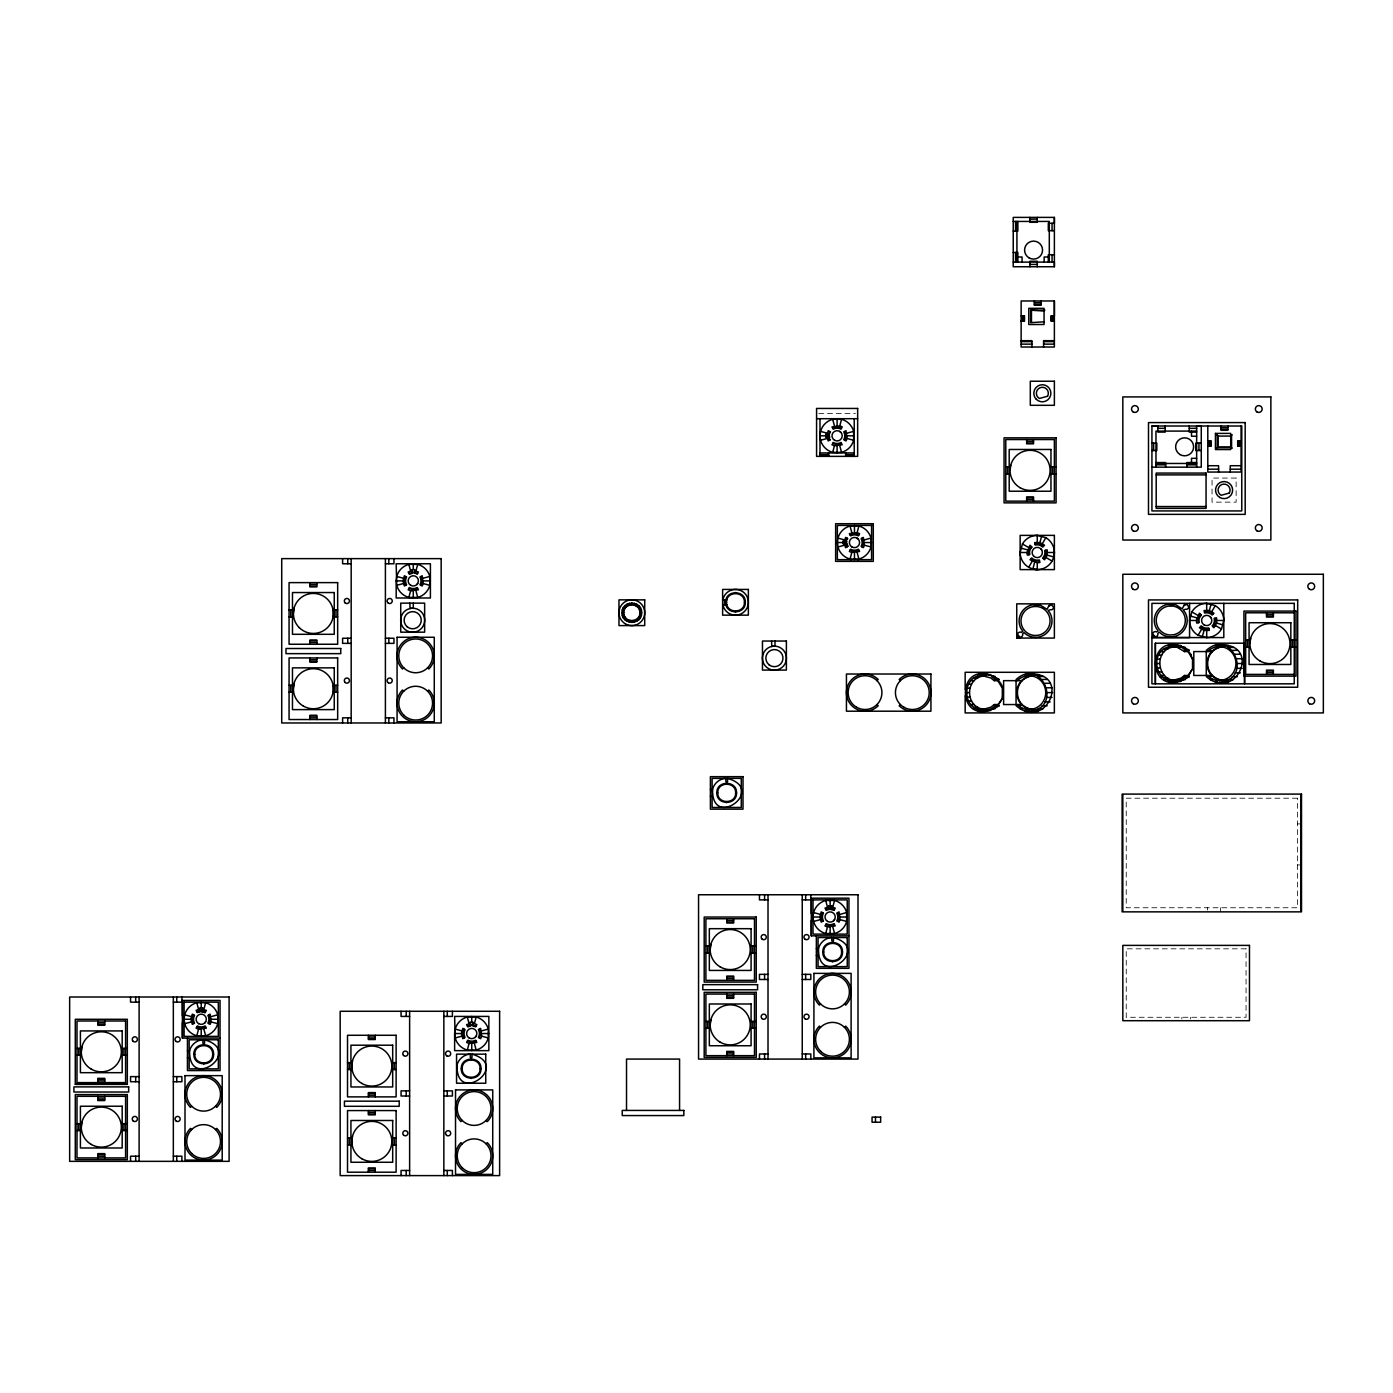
<?xml version="1.0" encoding="UTF-8"?>
<svg xmlns="http://www.w3.org/2000/svg" width="1393" height="1393" viewBox="0 0 1393 1393"><rect width="100%" height="100%" fill="white"/><g stroke="black" fill="none" stroke-linecap="round" stroke-linejoin="round"><path stroke-width="0.75" stroke-dasharray="5 3.75" d="M818.736 413.582L855.476 413.582M1297.388 823.89L1300.818 823.89M1297.388 864.949L1300.818 864.949M1220.372 907.748L1220.372 911.858M1207.539 907.748L1207.539 910.134M1190.423 1017.273L1190.423 1018.98M1181.873 1017.273L1181.873 1018.98M1236.131 478.06L1212.049 478.06L1212.049 502.142L1236.131 502.142L1236.131 478.06M1297.388 798.206L1126.24 798.206L1126.24 907.748L1297.388 907.748L1297.388 798.206M1246.056 948.825L1126.24 948.825L1126.24 1017.273L1246.056 1017.273L1246.056 948.825"/><path stroke-width="1.5" d="M220.042 1038.081L182.396 1038.081L182.396 1022.688L184.102 1022.688L184.102 1015.828L182.396 1015.828L182.396 1000.435L220.042 1000.435L220.042 1070.573L187.446 1070.573L187.446 1038.081M396.169 580.881L396.169 597.997L430.402 597.997L430.402 563.765L396.169 563.765L396.744 585.321A17.116 17.116 0 0 0 408.846 597.423L417.708 597.423A17.116 17.116 0 0 0 429.81 585.321L429.81 576.458A17.116 17.116 0 0 0 417.708 564.357L408.846 564.357A17.116 17.116 0 0 0 396.744 576.458L396.169 580.881L402.995 580.881L404.37 575.744L406.617 577.033A7.696 7.696 0 0 0 406.617 584.729L404.37 586.018L402.995 580.881M454.623 1033.536L454.623 1050.635L488.856 1050.635L488.856 1016.42L454.623 1016.42L455.198 1037.959A17.116 17.116 0 0 0 467.299 1050.061L476.162 1050.061A17.116 17.116 0 0 0 488.264 1037.959L488.264 1029.096A17.116 17.116 0 0 0 476.162 1016.994L467.299 1016.994A17.116 17.116 0 0 0 455.198 1029.096L454.623 1033.536L461.449 1033.536L462.824 1028.382L465.07 1029.688A7.696 7.696 0 0 0 465.07 1037.367L462.824 1038.673L461.449 1033.536M848.946 935.835L811.301 935.835L811.301 920.425L813.007 920.425L813.007 913.582L811.301 913.582L811.301 898.189L848.946 898.189L848.946 968.327L816.35 968.327L816.35 935.835M965.157 695.821L965.157 712.92L1054.362 712.92L1054.379 672.297L965.157 672.297L965.157 689.396M1044.053 321.818L1044.053 324.517L1028.765 324.517L1028.765 308.341L1044.053 308.341L1044.053 321.818L1030.611 322.671L1030.611 310.186L1044.907 310.186M1054.379 217.395L1054.379 266.742L1013.233 266.742L1013.233 217.395L1054.379 217.395L1054.379 223.28L1048.302 223.28L1048.302 230.681L1054.379 230.681M1054.379 300.975L1054.379 347.014L1021.139 347.014L1021.139 300.975L1054.379 300.975L1054.379 315.932L1051.019 315.932L1051.019 321.069L1054.379 321.069M1155.372 643.2L1155.372 683.824L1155.372 643.2L1244.593 643.2L1244.576 683.824L1244.576 643.2M1241.059 426.014L1241.059 472.053L1207.801 472.053L1207.801 426.014M199.895 1009.159L199.739 1008.027L202.699 1008.027L201.881 1009.159L206.356 1010.36L205.067 1012.607L201.724 1011.649L201.95 1007.94M828.8 906.895L828.643 905.781L831.604 905.781L830.785 906.895L835.26 908.097L833.972 910.36L830.628 909.385L830.872 905.676M201.724 1011.631L201.776 1010.796M414.609 570.782L418.422 571.983L417.134 574.247L414.383 572.488M473.724 1026.119L472.836 1025.126M830.628 909.385L830.681 908.549M828.643 435.26L830.472 431.969L828.208 430.681L827.007 435.156L825.875 434.337L825.875 437.298L827.007 437.158M825.788 435.086L829.497 435.312L825.875 434.337M846.004 541.981L847.083 538.255A8.55 8.55 0 0 0 846.195 540.327L846.23 544.75A8.55 8.55 0 0 0 847.066 546.822L846.23 544.75M843.148 541.807L846.909 541.546L843.235 541.059L843.235 544.019L844.367 543.862M978.199 708.933L986.348 709.507C960.282 714.435 960.282 670.782 986.348 675.709L978.199 676.284M1029.096 711.196C1063.434 709.107 1042.086 656.312 1016.141 679.453L1017.325 680.655A16.89 16.629 -90 0 1 1040.85 680.655A16.89 16.629 -90 0 1 1040.85 704.545A16.89 16.629 -90 0 1 1017.325 704.545L1016.141 705.763C1046.718 731.795 1072.122 671.792 1029.096 674.02M1179.523 680.028C1151.819 687.811 1147.675 642.939 1176.563 646.613L1168.414 647.205M1219.31 682.117C1253.648 680.01 1232.3 627.233 1206.355 650.357L1207.539 651.576A16.89 16.629 -90 0 1 1231.064 651.576A16.89 16.629 -90 0 1 1231.064 675.466A16.89 16.629 -90 0 1 1207.539 675.466L1206.355 676.667C1236.932 702.699 1262.337 642.695 1219.31 644.924M81.282 1051.802L81.961 1046.631M81.282 1127.111L81.961 1121.922M184.102 1019.258L184.694 1014.835A17.116 17.116 0 0 1 196.796 1002.734L205.642 1002.734A17.116 17.116 0 0 1 217.743 1014.835L217.743 1023.681A17.116 17.116 0 0 1 205.642 1035.783L196.796 1035.783A17.116 17.116 0 0 1 184.694 1023.681L184.102 1019.258L190.928 1019.258L192.321 1014.121L194.55 1015.41A7.696 7.696 0 0 0 194.55 1023.106L192.321 1024.395L190.928 1019.258M193.888 1054.275C193.418 1041.633 214.069 1041.633 213.582 1054.275C214.069 1066.916 193.418 1066.916 193.888 1054.275L194.794 1054.275C194.358 1042.782 213.129 1042.782 212.694 1054.275C213.129 1065.767 194.358 1065.767 194.794 1054.275M202.211 1011.701L202.699 1008.027M211.144 1021.922L210.117 1014.121L207.888 1015.41A7.696 7.696 0 0 1 207.888 1023.106L210.117 1024.395L211.144 1021.922L217.743 1023.681M293.331 613.425L294.027 608.253M293.331 688.734L294.027 683.545M414.278 573.324L414.766 569.65L411.806 569.65L412.293 573.324L409.438 574.247L408.149 571.983L411.945 570.782M351.785 1066.08L352.481 1060.891M423.211 583.545L422.183 575.744L419.955 577.033A7.696 7.696 0 0 1 419.955 584.729L422.183 586.018L423.211 583.545L429.81 585.321M351.785 1141.372L352.481 1136.2M461.292 1068.64C460.822 1055.998 481.473 1055.998 480.985 1068.64C481.473 1081.281 460.822 1081.281 461.292 1068.64L462.197 1068.64C461.762 1080.132 480.515 1080.132 480.08 1068.64C480.515 1057.148 461.762 1057.148 462.197 1068.64M472.732 1025.962L473.22 1022.305L470.259 1022.305L470.399 1023.42L466.603 1024.621L467.891 1026.885L470.747 1025.979L470.259 1022.305M481.665 1036.183L480.637 1028.382L478.391 1029.688A7.696 7.696 0 0 1 478.391 1037.367L480.637 1038.673L481.665 1036.183L488.264 1037.959M621.992 612.728C621.522 600.087 642.173 600.087 641.685 612.728C642.173 625.37 621.522 625.37 621.992 612.728L623.803 612.728C623.402 602.385 640.275 602.385 639.892 612.728C640.275 623.071 623.402 623.071 623.803 612.728M722.95 599.739L723.054 598.955A12.868 12.868 0 0 1 742.869 591.746A12.868 12.868 0 0 1 742.869 612.833A12.868 12.868 0 0 1 723.054 605.624L722.95 604.841M725.649 602.298C725.161 589.639 745.812 589.639 745.325 602.298C745.812 614.94 725.161 614.94 725.649 602.298L726.537 602.298C726.101 613.791 744.872 613.791 744.437 602.298C744.872 590.806 726.101 590.806 726.537 602.298M716.855 792.861C716.385 780.202 737.019 780.202 736.549 792.861C737.019 805.502 716.385 805.502 716.855 792.861L717.761 792.861C717.325 804.353 736.079 804.353 735.643 792.861C736.079 781.369 717.325 781.369 717.761 792.861M710.186 949.556L710.865 944.367M710.186 1024.865L710.865 1019.676M819.989 435.817L820.581 431.395A17.116 17.116 0 0 1 832.683 419.293L841.546 419.293A17.116 17.116 0 0 1 853.648 431.395L853.648 440.258A17.116 17.116 0 0 1 841.546 452.359L832.683 452.359A17.116 17.116 0 0 1 820.581 440.258L819.989 435.817L825.683 435.817M828.643 436.375L829.723 440.101L828.574 435.817L829.723 431.534M847.048 438.482L846.021 430.681L843.775 431.969A7.696 7.696 0 0 1 843.775 439.666L846.021 440.972L847.048 438.482L853.648 440.258M837.35 542.539L837.942 538.116A17.116 17.116 0 0 1 850.043 526.014L858.906 526.014A17.116 17.116 0 0 1 871.008 538.116L871.008 546.961A17.116 17.116 0 0 1 858.906 559.063L850.043 559.063A17.116 17.116 0 0 1 837.942 546.961L837.35 542.539L843.044 542.539M847.797 538.691L845.568 537.402L844.367 541.877L843.235 541.059M813.007 917.012L813.599 912.572A17.116 17.116 0 0 1 825.701 900.47L834.564 900.47A17.116 17.116 0 0 1 846.665 912.572L846.665 921.435A17.116 17.116 0 0 1 834.564 933.536L825.701 933.536A17.116 17.116 0 0 1 813.599 921.435L813.007 917.012L819.85 917.012L821.226 911.875L823.455 913.164A7.696 7.696 0 0 0 823.455 920.86L821.226 922.149L819.85 917.012M864.409 545.203L863.381 537.402L861.135 538.691A7.696 7.696 0 0 1 861.135 546.387L863.381 547.675L864.409 545.203L871.008 546.961M822.81 952.028C822.323 939.387 842.974 939.387 842.486 952.028C842.974 964.67 822.323 964.67 822.81 952.028L823.698 952.028C823.263 940.536 842.034 940.536 841.598 952.028C842.034 963.521 823.263 963.521 823.698 952.028M831.116 909.437L831.604 905.781M840.066 919.676L839.039 911.875L836.793 913.164A7.696 7.696 0 0 1 836.793 920.86L839.039 922.149L840.066 919.676L846.665 921.435M1010.047 470.346L1010.743 465.175M1020.146 552.499L1022.445 543.949A17.116 17.116 0 0 1 1037.263 535.382L1045.83 537.681A17.116 17.116 0 0 1 1053.804 556.921L1052.081 561.066A17.116 17.116 0 0 1 1032.84 569.023L1028.713 567.317A17.116 17.116 0 0 1 1020.146 552.499L1026.989 552.499L1030.002 545.22L1031.83 547.066A7.696 7.696 0 0 0 1029.827 554.484L1027.338 555.163L1026.989 552.499M1047.205 555.163L1047.205 549.835L1044.698 550.514A7.696 7.696 0 0 1 1042.713 557.949L1044.541 559.777L1047.205 555.163L1053.804 556.921L1054.379 552.499L1047.553 552.499M1189.57 620.46L1191.868 611.91A17.116 17.116 0 0 1 1206.686 603.361L1215.236 605.642A17.116 17.116 0 0 1 1223.803 620.46L1221.504 629.027A17.116 17.116 0 0 1 1206.686 637.576L1198.119 635.295A17.116 17.116 0 0 1 1189.57 620.46L1196.395 620.46L1199.408 613.199L1201.236 615.027A7.696 7.696 0 0 0 1199.251 622.462L1196.744 623.124L1196.395 620.46M1216.611 623.124L1216.611 617.813L1214.121 618.475A7.696 7.696 0 0 1 1212.119 625.91L1213.965 627.738L1216.611 623.124L1223.211 624.9M1249.921 643.601L1250.618 638.412M981.908 708.933C965.471 705.467 965.471 679.749 981.908 676.284M1002.316 696.988L1002.316 688.229L997.876 680.655L999.112 679.453C954.101 651.576 954.101 733.641 999.112 705.763L997.876 704.545C1004.545 698.189 1005.45 687.515 998.485 680.655L994.271 680.655L990.823 677.973L982.518 675.709M1033.78 709.507A17.378 17.378 0 0 1 1025.196 707.244C1014.052 701.393 1014.052 683.824 1025.196 677.973A17.378 17.378 0 0 1 1033.78 675.709M1034.39 709.507A17.378 17.378 0 0 1 1025.805 707.244C1014.644 701.393 1014.644 683.824 1025.805 677.973A17.378 17.378 0 0 1 1034.39 675.709M1176.563 680.411C1157.357 681.403 1153.23 651.21 1172.122 647.205M1192.53 667.891L1192.53 659.133L1188.09 651.576L1189.309 650.357C1144.315 622.479 1144.315 704.545 1189.309 676.667L1188.09 675.466L1193.139 667.891L1188.699 675.466L1184.485 675.466L1181.038 678.147L1172.732 680.411M1226.972 680.15A17.378 17.378 0 0 1 1215.41 678.147C1204.266 672.297 1204.266 654.727 1215.41 648.877A17.378 17.378 0 0 1 1223.994 646.613M1224.586 680.411A17.378 17.378 0 0 1 1216.019 678.147C1204.858 672.297 1204.858 654.727 1216.019 648.877A17.378 17.378 0 0 1 1223.106 646.683M196.796 1035.783L198.555 1029.183L196.082 1028.156L197.371 1025.927A7.696 7.696 0 0 0 205.067 1025.927L206.356 1028.156L198.555 1029.183M203.883 1009.333L205.642 1002.734M408.846 597.423L410.622 590.824L408.149 589.796L409.438 587.55A7.696 7.696 0 0 0 417.134 587.55L418.422 589.796L410.622 590.824M415.95 570.956L417.708 564.357M467.299 1050.061L469.075 1043.461L466.603 1042.434L467.891 1040.188A7.696 7.696 0 0 0 475.588 1040.188L476.876 1042.434L469.075 1043.461M473.724 1026.101L475.588 1026.885L476.876 1024.621L474.404 1023.594L476.162 1016.994M629.288 622.236L629.758 620.494M633.919 604.945L634.39 603.221M832.683 452.359L834.442 445.76L842.243 444.733L840.954 442.486A7.696 7.696 0 0 1 833.258 442.486L831.969 444.733L834.442 445.76M839.77 425.892L842.243 426.92L840.954 429.166A7.696 7.696 0 0 0 833.258 429.166L831.969 426.92L839.77 425.892L841.546 419.293M850.043 559.063L851.802 552.481L859.603 551.454L858.314 549.208A7.696 7.696 0 0 1 850.618 549.208L849.33 551.454L851.802 552.481M857.13 532.614L859.603 533.641L858.314 535.87A7.696 7.696 0 0 0 850.618 535.87L849.33 533.641L857.13 532.614L858.906 526.014M825.701 933.536L827.459 926.937L824.987 925.91L826.275 923.663A7.696 7.696 0 0 0 833.972 923.663L835.26 925.91L827.459 926.937M832.788 907.069L834.564 900.47M1034.599 562.441L1032.84 569.023L1037.263 569.615L1037.263 562.789L1030.002 559.777L1031.83 557.949A7.696 7.696 0 0 0 1039.265 559.934L1039.927 562.441L1037.263 562.789M1039.927 542.574L1044.541 545.22L1042.713 547.066A7.696 7.696 0 0 0 1035.278 545.063L1034.599 542.574L1039.927 542.574L1041.703 535.974M1202.263 637.001L1204.022 630.402L1209.35 630.402L1208.671 627.895A7.696 7.696 0 0 1 1201.236 625.91L1199.408 627.738L1204.022 630.402M1209.35 610.534L1204.022 610.534L1204.701 613.042A7.696 7.696 0 0 1 1212.119 615.027L1213.965 613.199L1209.35 610.534L1211.109 603.935M846.23 540.327L847.083 538.255M1048.737 605.99L1047.066 609.333L1040.536 605.276L1032.021 604.893A16.455 16.455 0 0 0 1020.947 628.522L1022.88 631.308L1021.469 632.457A2.56 2.56 0 0 0 1019.484 632.178L1018.875 632.422A2.56 2.56 0 0 0 1017.586 634.651L1020.146 637.21A2.56 2.56 0 0 0 1022.636 633.989L1024.029 632.579C1028.887 637.576 1036.949 638.725 1043.131 635.574A16.455 16.455 0 0 0 1050.165 613.39L1048.145 610.5L1050.287 609.751A2.56 2.56 0 0 0 1053.526 607.261L1051.628 604.788L1048.737 605.99A2.56 2.56 0 0 1 1050.287 604.788M1183.928 605.485L1182.257 608.828L1175.727 604.788L1167.212 604.405A16.455 16.455 0 0 0 1156.138 628.034L1158.071 630.803L1156.625 631.934A2.56 2.56 0 0 0 1154.675 631.673L1154.066 631.934A2.56 2.56 0 0 0 1152.777 634.163L1155.337 636.723A2.56 2.56 0 0 0 1157.827 633.502L1159.22 632.091C1164.078 637.089 1172.14 638.238 1178.321 635.069A16.455 16.455 0 0 0 1185.356 612.903L1183.336 610.012L1185.478 609.263A2.56 2.56 0 0 0 1188.717 606.773L1186.819 604.301L1183.928 605.485A2.56 2.56 0 0 1 1185.478 604.301M982.518 709.507L990.823 707.244L994.271 704.545L998.485 704.545L1002.351 698.346M626.92 621.243L627.825 619.693M635.87 605.763L636.758 604.196M1028.713 567.317L1032.126 561.414M1042.399 543.601L1045.83 537.681M1198.119 635.295L1201.55 629.375M1211.823 611.562L1215.236 605.642M416.907 584.52L417.726 583.458M204.841 1022.897L205.659 1021.818M475.361 1037.158L476.18 1036.096M1030.611 548.65L1031.83 547.066M833.763 920.634L834.564 919.572M1200.017 616.629L1201.236 615.027M994.271 680.655L995.455 679.453L999.112 679.453M1172.732 646.613L1177.033 647.205L1184.485 651.576L1185.669 650.357L1189.309 650.357M403.726 667.804A16.89 16.89 0 0 0 431.987 660.23A16.89 16.89 0 0 0 411.301 639.544A16.89 16.89 0 0 0 403.726 667.804L402.507 669.006A18.597 18.597 0 0 1 402.507 642.695A18.597 18.597 0 0 1 428.818 642.695A18.597 18.597 0 0 1 428.818 669.006L427.616 667.804M427.616 691.207L428.818 690.005A18.597 18.597 0 0 1 428.818 716.298A18.597 18.597 0 0 1 402.507 716.298A18.597 18.597 0 0 1 402.507 690.005L403.726 691.207M624.882 619.693L626.154 618.422M637.541 607.035L638.812 605.763M191.659 1106.164A16.89 16.89 0 0 0 219.92 1098.607A16.89 16.89 0 0 0 199.234 1077.903A16.89 16.89 0 0 0 191.659 1106.164L190.458 1107.383A18.597 18.597 0 0 1 190.458 1081.072A18.597 18.597 0 0 1 216.751 1081.072A18.597 18.597 0 0 1 216.751 1107.383L215.549 1106.164M215.549 1129.584L216.751 1128.382A18.597 18.597 0 0 1 216.751 1154.675A18.597 18.597 0 0 1 190.458 1154.675A18.597 18.597 0 0 1 190.458 1128.382L191.659 1129.584M876.981 680.655L878.182 679.453A18.597 18.597 0 0 0 851.889 679.453A18.597 18.597 0 0 0 851.889 705.763A18.597 18.597 0 0 0 878.182 705.763L876.981 704.545M462.18 1120.442A16.89 16.89 0 0 1 469.737 1092.182A16.89 16.89 0 0 1 490.44 1112.868A16.89 16.89 0 0 1 462.18 1120.442L460.961 1121.644A18.597 18.597 0 0 1 460.961 1095.351A18.597 18.597 0 0 1 487.271 1095.351A18.597 18.597 0 0 1 487.271 1121.644L486.07 1120.442M900.383 704.545L899.181 705.763A18.597 18.597 0 0 0 925.474 705.763A18.597 18.597 0 0 0 925.474 679.453A18.597 18.597 0 0 0 899.181 679.453L900.383 680.655M486.07 1143.845L487.271 1142.643A18.597 18.597 0 0 1 487.271 1168.936A18.597 18.597 0 0 1 460.961 1168.936A18.597 18.597 0 0 1 460.961 1142.643L462.18 1143.845M1216.716 448.285L1218.144 446.874L1218.144 436.079L1216.716 434.668M1232.143 434.668L1230.715 436.079L1218.144 436.079M820.564 1003.918A16.89 16.89 0 0 1 828.139 975.657A16.89 16.89 0 0 1 848.825 996.343A16.89 16.89 0 0 1 820.564 1003.918L819.363 1005.119A18.597 18.597 0 0 1 819.363 978.826A18.597 18.597 0 0 1 845.655 978.826A18.597 18.597 0 0 1 845.655 1005.119L844.454 1003.918M844.454 1027.338L845.655 1026.119A18.597 18.597 0 0 1 845.655 1052.429A18.597 18.597 0 0 1 819.363 1052.429A18.597 18.597 0 0 1 819.363 1026.119L820.564 1027.338M1020.425 705.763L1021.644 704.545M1210.639 676.667L1211.858 675.466M982.518 711.196L991.677 708.706L995.455 705.763L999.112 705.763M1172.732 682.117L1177.468 681.473L1185.669 676.667L1189.309 676.667M830.437 439.666L828.208 440.972L826.92 436.479L825.788 436.566L829.479 436.322L829.688 437.802M623.315 617.656L624.882 616.751M638.812 608.706L640.362 607.801M847.832 546.387L845.568 547.675L844.28 543.2L843.148 543.287L846.84 543.044L847.797 546.387L846.004 543.096M409.002 573.498L413.286 572.349L417.569 573.498M199.234 1011.84L200.731 1011.631L200.488 1007.94L200.557 1009.054L196.082 1010.36L197.371 1012.607L201.219 1010.726L205.502 1011.875A8.55 8.55 0 0 0 199.007 1010.987L196.935 1011.875M467.456 1026.136L471.739 1024.987L476.023 1026.136M828.139 909.594L829.636 909.385L829.392 905.676L829.462 906.808L824.987 908.097L826.275 910.36L829.584 908.549M827.912 908.758L825.857 909.612A8.55 8.55 0 0 1 827.912 908.741L829.027 908.619M820.581 440.258L827.181 438.482M847.048 433.153L853.648 431.395M396.744 585.321L403.343 583.545M423.211 578.217L429.81 576.458M837.942 546.961L844.541 545.203M864.409 539.875L871.008 538.116M622.34 615.271L624.064 614.801M639.613 610.639L641.355 610.186M726.85 604.614L722.619 604.841M184.694 1023.681L191.294 1021.922M211.144 1016.594L217.743 1014.835M813.599 921.435L820.198 919.676M840.066 914.348L846.665 912.572M455.198 1037.959L461.797 1036.183M481.665 1030.872L488.264 1029.096M411.283 573.446L412.171 572.488M199.007 1011.005L200.662 1010.796M1175.971 644.924L1167.978 645.551M985.756 674.02L977.782 674.647M1223.994 644.924L1214.557 645.551M1033.78 674.02L1024.36 674.647M1029.88 219.119L1037.28 219.119M1013.233 221.435L1049.295 221.435L1049.295 262.11M1013.233 231.099L1017.865 231.099L1017.865 221.435M1013.233 252.464L1017.865 252.464L1017.865 262.11M1054.379 254.727L1048.302 254.727L1048.302 262.11M1016.925 256.991L1022.062 256.991L1022.062 262.11M1049.295 256.991L1044.158 256.991L1044.158 262.11M1013.233 262.11L1054.379 262.11L1054.379 266.742M1029.88 264.426L1037.28 264.426M1034.337 302.681L1041.18 302.681M1034.337 304.388L1041.18 304.388M1030.611 310.186L1044.053 311.039M1021.139 315.932L1024.499 315.932L1024.499 321.069L1021.139 321.069L1022.601 321.069L1022.601 315.932M1021.139 340.676L1031.917 340.676L1031.917 347.014M1054.379 340.676L1043.601 340.676L1043.601 347.014M1021.139 341.616L1031.917 341.616M1043.601 341.616L1054.379 341.616M1021.139 344.141L1031.917 344.141M1043.601 344.141L1054.379 344.141M816.577 418.701L857.653 418.701M1151.924 426.014L1241.772 426.014L1241.772 510.935L1151.924 510.935L1151.924 426.014L1157.809 426.014L1157.809 432.091L1165.21 432.091L1165.21 426.014M1220.999 427.721L1227.86 427.721M1157.809 428.33L1165.21 428.33M1189.256 428.33L1196.639 428.33M1220.999 429.444L1227.86 429.444M1196.639 431.099L1155.964 431.099L1155.964 467.16M1196.639 432.091L1189.256 432.091L1189.256 426.014M847.397 435.817L854.222 435.817M1196.639 436.235L1191.503 436.235L1191.503 431.099M1207.801 440.989L1211.161 440.989L1211.161 446.108L1207.801 446.108L1209.281 446.108L1209.281 440.989M1026.658 441.285L1033.502 441.285M1026.658 442.974L1033.502 442.974M1151.924 443.131L1156.817 443.131L1156.817 450.514L1151.924 450.514M1201.271 443.131L1195.786 443.131L1195.786 450.514L1201.271 450.514M1241.059 446.108L1237.68 446.108L1237.68 440.989L1241.059 440.989L1239.578 440.989L1239.578 446.108M1218.144 446.874L1230.715 446.874L1232.143 448.285M819.989 452.934L854.222 452.934M819.989 454.64L828.556 454.64M845.673 454.64L854.222 454.64M819.989 455.093L828.556 455.093M845.673 455.093L854.222 455.093M819.989 455.511L828.556 455.511M845.673 455.511L854.222 455.511M819.989 455.859L828.556 455.859M845.673 455.859L854.222 455.859M819.989 456.242L828.556 456.138M845.673 456.242L854.222 456.295M1196.639 458.332L1191.503 458.332L1191.503 463.469M1155.964 462.546L1165.628 462.546L1165.628 467.16M1196.639 462.546L1186.993 462.546L1186.993 467.16M1155.964 463.469L1196.639 463.469M1155.964 464.844L1165.628 464.844M1186.993 464.844L1196.639 464.844M1207.801 465.715L1218.596 465.715L1218.596 472.053M1241.059 465.715L1230.263 465.715L1230.263 472.053M1005.781 466.934L1009.194 466.934M1050.966 466.934L1056.086 466.934M1151.924 467.16L1201.271 467.16L1201.271 426.014L1196.639 426.014L1196.639 467.16M1207.801 469.18L1218.596 469.18M1230.263 469.18L1241.059 469.18M1005.781 473.777L1009.194 473.777M1050.966 473.777L1056.086 473.777M1156.19 474.891L1206.059 474.891M1026.658 497.736L1033.502 497.736M1026.658 499.443L1033.502 499.443M1156.19 506.547L1206.059 506.547M864.757 542.539L871.583 542.539M351.175 563.765L342.608 563.765L342.608 558.628M385.408 563.765L393.958 563.765L393.958 558.628M423.559 580.881L430.402 580.881M309.942 584.364L316.786 584.364M309.942 586.053L316.786 586.053M722.619 599.739L726.85 599.983M744.437 602.298L745.325 602.298M409.855 603.134L400.731 603.134L400.731 632.178L424.639 632.178L424.639 603.134L409.855 603.134L410.047 608.602M289.065 610.012L293.331 610.012L293.331 616.855L289.065 616.855M337.663 610.012L333.38 610.012L333.38 616.855L337.663 616.855M639.892 612.728L641.685 612.728M1294.254 612.798L1245.655 612.798L1245.655 674.404L1294.254 674.404M1266.533 614.539L1273.376 614.539M1266.533 616.211L1273.376 616.211M1216.977 620.46L1223.803 620.46M351.175 638.238L342.608 638.238L342.608 643.374L351.175 643.374M385.408 638.238L393.958 638.238L393.958 643.374L385.408 643.374M1016.733 638.064L1054.379 638.064L1054.379 603.848L1016.733 603.848L1016.733 638.064L1020.094 638.081M1245.655 640.171L1249.068 640.171M1290.841 640.171L1295.96 640.188M309.942 640.815L316.786 640.815M309.942 642.521L316.786 642.521M1172.732 644.924L1180.846 645.551M1224.047 645.551L1228.87 645.551M1177.033 647.205L1181.003 647.205M1245.655 647.031L1249.068 647.031M1290.841 647.031L1295.96 647.031M1177.468 645.551L1185.408 647.414M1228.452 647.414L1233.432 647.414M1164.409 648.877L1167.996 648.877M1232.248 650.357L1237.35 650.357M1160.961 651.576L1164.444 651.576M1184.485 651.576L1188.699 651.576M1207.539 651.576L1212.467 651.576M1235.156 654.222L1240.345 654.222M1158.314 655.058L1161.71 655.058M1190.823 655.058L1192.53 659.133M1236.984 658.697L1242.225 658.697M1156.66 659.133L1160.003 659.133M309.942 659.673L316.786 659.673M309.942 661.344L316.786 661.344M1156.086 663.521L1159.411 663.521M1237.611 663.521L1242.869 663.521M1156.66 667.891L1160.003 667.891M1236.984 668.327L1242.225 668.327M1266.533 670.991L1273.376 670.991M1158.314 671.966L1161.71 671.966M1266.533 672.697L1273.376 672.697M1235.156 672.819L1240.345 672.819M982.518 674.02L990.632 674.647M1033.832 674.647L1038.673 674.647M1160.961 675.466L1164.444 675.466M1207.539 675.466L1212.467 675.466M987.254 674.647L995.194 676.51M1038.255 676.51L1043.218 676.51M1159.777 676.667L1162.615 676.667M1232.248 676.667L1237.35 676.667M974.195 677.973L977.782 677.973M1164.409 678.147L1167.996 678.147M1042.034 679.453L1047.136 679.453M1163.573 679.61L1166.516 679.61M1181.873 679.61L1185.408 679.61M1210.151 679.61L1213.077 679.61M1228.452 679.61L1233.432 679.61M1168.414 679.836L1172.122 679.836M970.747 680.655L974.229 680.655M1017.325 680.655L1022.253 680.655M1167.978 681.473L1175.971 682.117M1177.468 681.473L1180.846 681.473M1214.557 681.473L1217.586 681.473M1224.047 681.473L1228.87 681.473M1044.959 683.301L1050.13 683.301M968.1 684.155L971.496 684.155M289.065 685.304L293.331 685.304L293.331 692.164L289.065 692.164M337.663 685.304L333.38 685.304L333.38 692.164L337.663 692.164M1046.787 687.794L1052.011 687.794M966.446 688.229L969.789 688.229M965.871 692.6L969.197 692.6M1047.397 692.6L1052.655 692.6M966.446 696.988L969.789 696.988M1046.787 697.423L1052.011 697.423M968.1 701.062L971.496 701.062M1044.959 701.898L1050.13 701.898M970.747 704.545L974.229 704.545M1017.325 704.545L1022.253 704.545M1042.034 705.763L1047.136 705.763M974.195 707.244L977.782 707.244M973.359 708.706L976.319 708.706M991.677 708.706L995.194 708.706M1019.937 708.706L1022.862 708.706M1038.255 708.706L1043.218 708.706M977.782 710.569L985.756 711.196M987.254 710.569L990.632 710.569M1024.36 710.569L1028.887 710.569M1033.832 710.569L1038.673 710.569M309.942 716.124L316.786 716.124M309.942 717.83L316.786 717.83M351.175 717.83L342.608 717.83L342.608 722.967M385.408 717.83L393.958 717.83L393.958 722.967M710.395 789.431L712.102 789.431M735.643 792.861L736.549 792.861M710.395 796.308L712.102 796.308M768.013 899.895L759.464 899.895L759.464 894.759M802.246 899.895L810.796 899.895L810.796 894.759M840.414 917.012L847.24 917.012M726.78 920.494L733.623 920.494M726.78 922.166L733.623 922.166M705.903 946.126L709.333 946.126M751.088 946.126L756.225 946.126M816.35 948.598L818.057 948.598M841.598 952.028L842.486 952.028M705.903 952.986L709.333 952.986M751.088 952.986L756.225 952.986M816.35 955.476L818.057 955.476M768.013 974.351L759.464 974.351L759.464 979.488L768.013 979.488M802.246 974.351L810.796 974.351L810.796 979.488L802.246 979.488M726.78 976.946L733.623 976.946M726.78 978.652L733.623 978.652M726.78 995.786L733.623 995.786M726.78 997.475L733.623 997.475M139.108 1002.142L130.542 1002.142L130.542 997.005M173.341 1002.142L181.891 1002.142L181.891 997.005M409.629 1016.42L401.062 1016.42L401.062 1011.283M443.845 1016.42L452.412 1016.42L452.412 1011.283M211.51 1019.258L218.335 1019.258M705.903 1021.435L709.333 1021.435M751.088 1021.435L756.225 1021.435M97.876 1022.741L104.719 1022.741M97.876 1024.43L104.719 1024.43M705.903 1028.278L709.333 1028.278M751.088 1028.278L756.225 1028.278M482.013 1033.536L488.856 1033.536M368.396 1037.001L375.239 1037.001M368.396 1038.69L375.239 1038.69M76.998 1048.389L80.411 1048.389M122.184 1048.389L127.32 1048.389M187.446 1050.862L189.152 1050.862M726.78 1052.237L733.623 1052.237M726.78 1053.961L733.623 1053.961M768.013 1053.961L759.464 1053.961L759.464 1059.08M802.246 1053.961L810.796 1053.961L810.796 1059.08M212.694 1054.275L213.582 1054.275M76.998 1055.232L80.411 1055.232M122.184 1055.232L127.32 1055.232M187.446 1057.722L189.152 1057.722M347.519 1062.65L351.785 1062.65L351.785 1069.493L347.519 1069.493M396.117 1062.65L391.833 1062.65L391.833 1069.493L396.117 1069.493M480.08 1068.64L480.985 1068.64M139.108 1076.615L130.542 1076.615L130.542 1081.734L139.108 1081.734M173.341 1076.615L181.891 1076.615L181.891 1081.734L173.341 1081.734M97.876 1079.192L104.719 1079.192M97.876 1080.898L104.719 1080.898M75.292 1084.329L127.32 1084.329L127.32 1019.293L75.292 1019.293L75.292 1084.329L127.32 1084.329M409.629 1090.876L401.062 1090.876L401.062 1096.012L409.629 1096.012M443.845 1090.876L452.412 1090.876L452.412 1096.012L443.845 1096.012M368.396 1093.453L375.239 1093.453M368.396 1095.177L375.239 1095.177M97.876 1098.05L104.719 1098.05M97.876 1099.721L104.719 1099.721M368.396 1112.31L375.239 1112.31M368.396 1114L375.239 1114M76.998 1123.681L80.411 1123.681M122.184 1123.681L127.32 1123.681M76.998 1130.524L80.411 1130.524M122.184 1130.524L127.32 1130.541M347.519 1137.959L351.785 1137.959L351.785 1144.802L347.519 1144.802M396.117 1137.959L391.833 1137.959L391.833 1144.802L396.117 1144.802M97.876 1154.501L104.719 1154.501M97.876 1156.207L104.719 1156.207M139.108 1156.207L130.542 1156.207L130.542 1161.344M173.341 1156.207L181.891 1156.207L181.891 1161.344M368.396 1168.762L375.239 1168.762M368.396 1170.468L375.239 1170.468M409.629 1170.468L401.062 1170.468L401.062 1175.605M443.845 1170.468L452.412 1170.468L452.412 1175.605M830.124 908.462L832.352 908.758A8.55 8.55 0 0 1 834.407 909.594L832.352 908.758M473.063 1023.42L474.404 1023.594M820.581 431.395L827.181 433.153M1020.738 548.076L1027.338 549.835M1190.162 616.037L1196.744 617.813M837.942 538.116L844.541 539.875M622.34 610.186L624.064 610.639M639.613 614.801L641.355 615.271M396.744 576.458L403.343 578.217M813.599 912.572L820.198 914.348M455.198 1029.096L461.797 1030.872M184.694 1014.835L191.294 1016.594M1168.048 680.237L1171.078 681.473M203.221 1011.84L205.067 1012.607M1191.868 611.91L1197.771 615.323M1215.584 625.614L1221.504 629.027M1022.445 543.949L1028.365 547.362M1046.178 557.635L1052.081 561.066M623.315 607.801L624.882 608.706M638.812 616.751L640.362 617.656M839.683 431.377L840.745 432.196M857.043 538.098L858.105 538.917M1181.873 647.414L1185.669 650.357M991.677 676.51L995.455 679.453M1210.639 650.357L1211.858 651.576M624.882 605.763L626.154 607.035M637.541 618.422L638.812 619.693M1184.485 675.466L1185.669 676.667M994.271 704.545L995.455 705.763M1189.605 652.742L1191.415 655.058M1210.308 616.838L1211.126 617.9M1040.902 548.877L1041.72 549.939M626.92 604.196L627.825 605.763M635.87 619.693L636.758 621.243M832.683 419.293L834.442 425.892M839.77 445.76L841.546 452.359M850.043 526.014L851.802 532.614M857.13 552.481L858.906 559.063M825.701 900.47L827.459 907.069M832.788 926.937L834.564 933.536M629.288 603.221L629.758 604.945M633.919 620.494L634.39 622.236M408.846 564.357L410.622 570.956M415.95 590.824L417.708 597.423M467.299 1016.994L469.075 1023.594M474.404 1043.461L476.162 1050.061M196.796 1002.734L198.555 1009.333M203.883 1029.183L205.642 1035.783M771.583 641.041L771.774 646.526M1300.818 794.794L1300.818 911.161M1292.547 640.171L1292.547 647.031M1273.376 612.798L1273.376 617.082L1266.533 617.082L1266.533 612.798M1273.376 674.404L1273.376 670.137L1266.533 670.137L1266.533 674.404M1247.362 640.171L1247.362 647.031M1238.116 440.989L1238.116 446.108M1231.569 435.225L1231.569 447.728L1217.29 447.728L1217.29 435.225M1227.86 426.014L1227.86 430.298L1220.999 430.298L1220.999 426.014M1223.803 603.361L1223.803 637.576L1151.924 637.576L1189.57 637.576L1189.57 603.361M1210.743 440.989L1210.743 446.108M1206.686 603.361L1206.686 610.186M1206.686 630.75L1206.686 637.576M1198.955 443.131L1198.955 450.514M1153.648 443.131L1153.648 450.514M1122.828 794.794L1122.828 911.161M1052.899 315.932L1052.899 321.069M1052.673 466.934L1052.673 473.777M1052.063 223.28L1052.063 230.681M1052.063 254.727L1052.063 262.11M1051.454 315.932L1051.436 321.069M1041.18 300.975L1041.18 305.241L1034.337 305.241L1034.337 300.975M1037.28 217.395L1037.28 222.288L1029.88 222.288L1029.88 217.395M1037.28 266.742L1037.28 261.257L1029.88 261.257L1029.88 266.742M1037.263 535.382L1037.263 542.208M1033.502 439.544L1033.502 443.827L1026.658 443.827L1026.658 439.544M1033.502 501.149L1033.502 496.883L1026.658 496.883L1026.658 501.149M1031.464 311.039L1031.464 321.818M1024.064 315.932L1024.064 321.069M1016.925 221.435L1016.925 262.11M1015.549 221.435L1015.549 231.099M1015.549 252.464L1015.549 262.11M1007.487 466.934L1007.487 473.777M875.5 1117.099L875.5 1122.236M857.896 559.655L857.896 561.362M854.466 525.422L854.466 532.248M854.466 552.829L854.466 559.655M854.222 418.701L854.222 456.364M851.053 559.655L851.053 561.362M845.673 452.934L845.673 456.364M837.106 418.701L837.106 425.544M837.106 446.108L837.106 452.934M832.648 942.19L832.648 943.078M832.648 960.978L832.648 961.866M830.124 899.895L830.124 905.589M830.124 927.285L830.124 934.128M828.556 452.934L828.556 456.364M819.989 418.701L819.989 456.364M811.301 898.189L811.301 935.835M805.659 894.759L805.659 899.895M805.659 974.351L805.659 979.488M805.659 1053.961L805.659 1059.08M802.246 894.759L802.246 1059.08M775.013 641.041L775.013 646.248M768.013 894.759L768.013 1059.08M764.583 894.759L764.583 899.895M764.583 974.351L764.583 979.488M764.583 1053.961L764.583 1059.08M752.795 946.126L752.795 952.986M752.795 1021.435L752.795 1028.278M735.487 592.443L735.487 593.348M735.487 611.231L735.487 612.136M733.623 918.753L733.623 923.037L726.78 923.037L726.78 918.753M733.623 980.359L733.623 976.075L726.78 976.075L726.78 980.359M733.623 994.062L733.623 998.328L726.78 998.328L726.78 994.062M733.623 1055.668L733.623 1051.384L726.78 1051.384L726.78 1055.668M726.693 783.005L726.693 783.911M726.693 801.793L726.693 802.699M724.464 599.739L724.464 604.841M707.609 946.126L707.609 952.986M707.609 1021.435L707.609 1028.278M679.575 1110.43L679.575 1059.08L626.519 1059.08L626.519 1110.43M631.847 602.873L631.847 604.684M631.847 620.773L631.847 622.567M471.739 1016.42L471.739 1022.114M471.739 1043.81L471.739 1050.635M471.147 1058.802L471.147 1059.69M471.147 1077.59L471.147 1078.495M447.275 1011.283L447.275 1016.42M447.275 1090.876L447.275 1096.012M447.275 1170.468L447.275 1175.605M443.845 1011.283L443.845 1175.605M413.286 563.765L413.286 569.458M413.286 591.172L413.286 597.997M413.286 603.134L413.286 608.323M409.629 1011.283L409.629 1175.605M406.199 1011.283L406.199 1016.42M406.199 1090.876L406.199 1096.012M406.199 1170.468L406.199 1175.605M394.411 1062.65L394.411 1069.493M394.411 1137.959L394.411 1144.802M388.821 558.628L388.821 563.765M388.821 638.238L388.821 643.374M388.821 717.83L388.821 722.967M385.408 558.628L385.408 722.967M375.239 1035.278L375.239 1039.544L368.396 1039.544L368.396 1035.278M375.239 1096.883L375.239 1092.6L368.396 1092.6L368.396 1096.883M375.239 1110.569L375.239 1114.853L368.396 1114.853L368.396 1110.569M375.239 1172.192L375.239 1167.909L368.396 1167.909L368.396 1172.192M351.175 558.628L351.175 722.967M349.225 1062.65L349.225 1069.493M349.225 1137.959L349.225 1144.802M347.745 558.628L347.745 563.765M347.745 638.238L347.745 643.374M347.745 717.83L347.745 722.967M335.957 610.012L335.957 616.855M335.957 685.304L335.957 692.164M316.786 582.622L316.786 586.906L309.942 586.906L309.942 582.622M316.786 644.245L316.786 639.962L309.942 639.962L309.942 644.245M316.786 657.931L316.786 662.215L309.942 662.215L309.942 657.931M316.786 719.537L316.786 715.253L309.942 715.253L309.942 719.537M290.771 610.012L290.771 616.855M290.771 685.304L290.771 692.164M203.744 1044.437L203.744 1045.325M203.744 1063.225L203.744 1064.13M201.219 1002.142L201.219 1007.835M201.219 1029.549L201.219 1036.375M182.396 1000.435L182.396 1038.081M176.754 997.005L176.754 1002.142M176.754 1076.615L176.754 1081.734M176.754 1156.207L176.754 1161.344M173.341 997.005L173.341 1161.344M139.108 997.005L139.108 1161.344M135.678 997.005L135.678 1002.142M135.678 1076.615L135.678 1081.734M135.678 1156.207L135.678 1161.344M123.89 1048.389L123.89 1055.232M123.89 1123.681L123.89 1130.524M104.719 1020.999L104.719 1025.283L97.876 1025.283L97.876 1020.999M104.719 1082.605L104.719 1078.339L97.876 1078.339L97.876 1082.605M104.719 1096.308L104.719 1100.574L97.876 1100.574L97.876 1096.308M104.719 1157.914L104.719 1153.63L97.876 1153.63L97.876 1157.914M78.705 1048.389L78.705 1055.232M78.705 1123.681L78.705 1130.524M844.524 431.551A8.55 8.55 0 0 1 844.524 440.101M841.389 443.235A8.55 8.55 0 0 1 832.822 443.235M828.556 435.817A8.55 8.55 0 0 1 828.835 433.606M832.822 428.417A8.55 8.55 0 0 1 841.389 428.417M208.637 1014.975A8.55 8.55 0 0 1 208.637 1023.542M205.502 1026.676A8.55 8.55 0 0 1 196.935 1026.676M193.801 1023.542A8.55 8.55 0 0 1 193.801 1014.975M479.14 1029.253A8.55 8.55 0 0 1 479.14 1037.802M476.023 1040.937A8.55 8.55 0 0 1 467.456 1040.937M464.322 1037.802A8.55 8.55 0 0 1 464.322 1029.253M420.686 576.598A8.55 8.55 0 0 1 420.686 585.164M417.569 588.299A8.55 8.55 0 0 1 409.002 588.299M405.868 585.164A8.55 8.55 0 0 1 405.868 576.598M861.884 538.255A8.55 8.55 0 0 1 861.884 546.822M858.75 549.956A8.55 8.55 0 0 1 850.183 549.956M850.183 535.121A8.55 8.55 0 0 1 858.75 535.121M837.541 912.728A8.55 8.55 0 0 1 837.541 921.295M834.407 924.412A8.55 8.55 0 0 1 825.84 924.412M822.723 921.295A8.55 8.55 0 0 1 822.723 912.728M1045.534 550.287A8.55 8.55 0 0 1 1043.322 558.558M1039.474 560.77A8.55 8.55 0 0 1 1031.22 558.558M1029.009 554.71A8.55 8.55 0 0 1 1031.22 546.456M1035.051 544.228A8.55 8.55 0 0 1 1043.322 546.456M1018.875 636.88A2.56 2.56 0 0 1 1017.674 635.312M1214.957 618.248A8.55 8.55 0 0 1 1212.728 626.519M1208.898 628.731A8.55 8.55 0 0 1 1200.627 626.519M1198.415 622.688A8.55 8.55 0 0 1 1200.627 614.417M1204.475 612.206A8.55 8.55 0 0 1 1212.728 614.417M1154.066 636.375A2.56 2.56 0 0 1 1152.864 634.825M184.102 1002.142L184.102 1036.375L218.335 1036.375L218.335 1002.142L184.102 1002.142M185.008 1075.64L185.008 1160.125L222.201 1160.125L222.201 1075.64L185.008 1075.64M397.075 637.263L397.075 721.748L434.268 721.748L434.268 637.263L397.075 637.263M455.528 1089.901L455.528 1174.386L492.722 1174.386L492.722 1089.901L455.528 1089.901M813.007 899.895L813.007 934.128L847.24 934.128L847.24 899.895L813.007 899.895M813.912 973.376L813.912 1057.879L851.106 1057.879L851.106 973.376L813.912 973.376M1215.445 433.397L1215.445 449.556L1230.715 449.556L1230.715 433.397L1215.445 433.397M189.64 1050.496C188.177 1092.077 244.471 1051.227 204.579 1039.787L204.579 1043.253L202.908 1043.253L202.908 1039.787C196.744 1039.996 191.294 1044.628 189.64 1050.496M457.043 1064.861C455.563 1106.442 511.875 1065.593 471.983 1054.153L471.983 1057.618L470.312 1057.618L470.312 1054.153C464.148 1054.362 458.697 1058.993 457.043 1064.861M623.211 610.413C619.815 621.4 637.924 626.258 640.484 615.044C643.879 604.057 625.753 599.199 623.211 610.413M712.607 789.082C711.126 830.663 767.439 789.796 727.546 778.374L727.546 781.839L725.857 781.839L725.857 778.374C719.711 778.583 714.261 783.197 712.607 789.082M818.562 948.25C817.082 989.831 873.394 948.964 833.484 937.541L833.484 941.006L831.813 941.006L831.813 937.541C825.649 937.75 820.198 942.382 818.562 948.25M1047.536 396.274L1039.352 398.468A5.99 5.99 0 0 1 1037.158 390.284A5.99 5.99 0 0 1 1045.342 388.09A5.99 5.99 0 0 1 1047.536 396.274M1229.27 493.087L1221.086 495.281A5.99 5.99 0 0 1 1218.892 487.097A5.99 5.99 0 0 1 1227.076 484.903A5.99 5.99 0 0 1 1229.27 493.087M411.579 608.253L408.515 608.95A12.015 12.015 0 0 0 403.535 627.999A12.015 12.015 0 0 0 423.124 626.154A12.015 12.015 0 0 0 414.696 608.375L411.579 608.253M773.307 646.178L770.242 646.874A12.015 12.015 0 0 0 765.262 665.906A12.015 12.015 0 0 0 784.851 664.078A12.015 12.015 0 0 0 776.441 646.3L773.307 646.178M1036.218 606.425L1032.439 606.739A14.557 14.557 0 0 0 1034.895 635.504L1038.673 635.173A14.557 14.557 0 0 0 1036.218 606.425M1171.409 605.92L1167.63 606.251A14.557 14.557 0 0 0 1170.085 634.999L1173.864 634.686A14.557 14.557 0 0 0 1171.409 605.92M1054.379 381.229L1030.298 381.229L1030.298 405.311L1054.379 405.311L1054.379 381.229M1270.869 396.918L1122.828 396.918L1122.828 540.031L1270.869 540.031L1270.869 396.918M857.653 408.445L816.577 408.445L816.577 456.364L857.653 456.364L857.653 408.445M1245.185 422.584L1148.494 422.584L1148.494 514.365L1245.185 514.365L1245.185 422.584M1056.086 437.837L1004.057 437.837L1004.057 502.873L1056.086 502.873L1056.086 437.837M1054.379 439.544L1005.781 439.544L1005.781 501.149L1054.379 501.149L1054.379 439.544M1050.966 449.469L1009.194 449.469L1009.194 491.224L1050.966 491.224L1050.966 449.469M1206.059 473.08L1156.19 473.08L1156.19 508.375L1206.059 508.375L1206.059 473.08M873.289 523.716L835.643 523.716L835.643 561.362L873.289 561.362L873.289 523.716M871.583 525.422L837.35 525.422L837.35 559.655L871.583 559.655L871.583 525.422M1054.379 535.382L1020.146 535.382L1020.146 569.615L1054.379 569.615L1054.379 535.382M441.163 558.628L281.717 558.628L281.717 722.967L441.163 722.967L441.163 558.628M1323.35 574.264L1122.828 574.264L1122.828 712.92L1323.35 712.92L1323.35 574.264M337.663 582.622L289.065 582.622L289.065 644.245L337.663 644.245L337.663 582.622M748.354 589.431L722.619 589.431L722.619 615.149L748.354 615.149L748.354 589.431M334.25 592.547L292.478 592.547L292.478 634.303L334.25 634.303L334.25 592.547M644.715 599.861L618.98 599.861L618.98 625.596L644.715 625.596L644.715 599.861M1297.684 599.93L1148.494 599.93L1148.494 687.237L1297.684 687.237L1297.684 599.93M1294.254 603.361L1151.924 603.361L1151.924 683.824L1294.254 683.824L1294.254 603.361M1295.96 611.092L1243.932 611.092L1243.932 676.127L1295.96 676.127L1295.96 611.092M1290.841 622.723L1249.068 622.723L1249.068 664.478L1290.841 664.478L1290.841 622.723M786.383 641.041L762.459 641.041L762.459 670.085L786.383 670.085L786.383 641.041M340.745 648.511L285.983 648.511L285.983 653.648L340.745 653.648L340.745 648.511M1206.268 651.576L1193.801 651.576L1193.801 675.466L1206.268 675.466L1206.268 651.576M337.663 657.931L289.065 657.931L289.065 719.537L337.663 719.537L337.663 657.931M334.25 667.856L292.478 667.856L292.478 709.612L334.25 709.612L334.25 667.856M930.924 674.02L846.439 674.02L846.439 711.196L930.924 711.196L930.924 674.02M1016.054 680.655L1003.604 680.655L1003.604 704.545L1016.054 704.545L1016.054 680.655M743.009 776.667L710.395 776.667L710.395 809.159L743.009 809.159L743.009 776.667M741.285 778.374L712.102 778.374L712.102 807.452L741.285 807.452L741.285 778.374M1301.497 794.097L1122.131 794.097L1122.131 911.858L1301.497 911.858L1301.497 794.097M858.001 894.759L698.555 894.759L698.555 1059.08L858.001 1059.08L858.001 894.759M756.225 917.047L704.196 917.047L704.196 982.082L756.225 982.065L756.225 917.047M754.501 918.753L705.903 918.753L705.903 980.359L754.501 980.359L754.501 918.753M751.088 928.678L709.333 928.678L709.333 970.433L751.088 970.433L751.088 928.678M847.24 937.541L818.057 937.541L818.057 966.62L847.24 966.62L847.24 937.541M1249.469 945.394L1122.828 945.394L1122.828 1020.703L1249.469 1020.703L1249.469 945.394M757.583 984.642L702.821 984.642L702.821 989.779L757.583 989.779L757.583 984.642M756.225 992.338L704.196 992.338L704.196 1057.374L756.225 1057.374L756.225 992.338M754.501 994.062L705.903 994.062L705.903 1055.668L754.501 1055.668L754.501 994.062M229.096 997.005L69.65 997.005L69.65 1161.344L229.096 1161.344L229.096 997.005M751.088 1003.987L709.333 1003.987L709.333 1045.743L751.088 1045.743L751.088 1003.987M499.617 1011.283L340.171 1011.283L340.171 1175.605L499.617 1175.605L499.617 1011.283M125.596 1020.999L76.998 1020.999L76.998 1082.605L125.596 1082.605L125.596 1020.999M122.184 1030.924L80.411 1030.924L80.411 1072.68L122.184 1072.68L122.184 1030.924M396.117 1035.278L347.519 1035.278L347.519 1096.883L396.117 1096.883L396.117 1035.278M218.335 1039.787L189.152 1039.787L189.152 1068.866L218.335 1068.866L218.335 1039.787M392.687 1045.203L350.932 1045.203L350.932 1086.958L392.687 1086.958L392.687 1045.203M485.739 1054.153L456.556 1054.153L456.556 1083.232L485.739 1083.232L485.739 1054.153M128.678 1086.888L73.916 1086.888L73.916 1092.025L128.678 1092.025L128.678 1086.888M127.32 1094.585L75.292 1094.585L75.292 1159.62L127.32 1159.62L127.32 1094.585M125.596 1096.308L76.998 1096.308L76.998 1157.914L125.596 1157.914L125.596 1096.308M399.199 1101.167L344.437 1101.167L344.437 1106.303L399.199 1106.303L399.199 1101.167M122.184 1106.234L80.411 1106.234L80.411 1147.989L122.184 1147.989L122.184 1106.234M683.841 1110.43L622.236 1110.43L622.236 1115.567L683.841 1115.567L683.841 1110.43M396.117 1110.569L347.519 1110.569L347.519 1172.192L396.117 1172.192L396.117 1110.569M880.637 1117.099L872.07 1117.099L872.07 1122.236L880.637 1122.236L880.637 1117.099M392.687 1120.494L350.932 1120.494L350.932 1162.267L392.687 1162.267L392.687 1120.494M834.546 440.275A5.137 5.137 0 0 0 842.243 435.817A5.137 5.137 0 0 0 834.546 431.377A5.137 5.137 0 0 0 834.546 440.275M175.797 1041.198A2.56 2.56 0 0 0 180.097 1040.049A2.56 2.56 0 0 0 176.946 1036.897A2.56 2.56 0 0 0 175.797 1041.198M176.336 1121.191A2.56 2.56 0 0 0 180.185 1118.979A2.56 2.56 0 0 0 176.336 1116.751A2.56 2.56 0 0 0 176.336 1121.191M133.014 1120.79A2.56 2.56 0 0 0 137.315 1119.641A2.56 2.56 0 0 0 134.163 1116.49A2.56 2.56 0 0 0 133.014 1120.79M133.014 1041.198A2.56 2.56 0 0 0 137.315 1040.049A2.56 2.56 0 0 0 134.163 1036.897A2.56 2.56 0 0 0 133.014 1041.198M91.294 1069.145A20.024 20.024 0 0 0 121.33 1051.802A20.024 20.024 0 0 0 91.294 1034.459A20.024 20.024 0 0 0 91.294 1069.145M91.294 1144.454A20.024 20.024 0 0 0 121.33 1127.111A20.024 20.024 0 0 0 91.294 1109.768A20.024 20.024 0 0 0 91.294 1144.454M191.659 1153.474A16.89 16.89 0 0 0 219.92 1145.899A16.89 16.89 0 0 0 199.234 1125.213A16.89 16.89 0 0 0 191.659 1153.474M198.659 1023.698A5.137 5.137 0 0 0 206.356 1019.258A5.137 5.137 0 0 0 198.659 1014.818A5.137 5.137 0 0 0 198.659 1023.698M403.535 1135.051A2.56 2.56 0 0 0 407.818 1133.902A2.56 2.56 0 0 0 404.684 1130.768A2.56 2.56 0 0 0 403.535 1135.051M403.535 1055.459A2.56 2.56 0 0 0 407.818 1054.309A2.56 2.56 0 0 0 404.684 1051.158A2.56 2.56 0 0 0 403.535 1055.459M446.84 1135.469A2.56 2.56 0 0 0 450.705 1133.24A2.56 2.56 0 0 0 446.84 1131.012A2.56 2.56 0 0 0 446.84 1135.469M446.84 1055.877A2.56 2.56 0 0 0 450.705 1053.648A2.56 2.56 0 0 0 446.84 1051.419A2.56 2.56 0 0 0 446.84 1055.877M361.797 1083.423A20.024 20.024 0 0 0 391.833 1066.08A20.024 20.024 0 0 0 361.797 1048.737A20.024 20.024 0 0 0 361.797 1083.423M462.18 1167.734A16.89 16.89 0 0 0 490.44 1160.16A16.89 16.89 0 0 0 469.737 1139.474A16.89 16.89 0 0 0 462.18 1167.734M361.797 1158.715A20.024 20.024 0 0 0 391.833 1141.372A20.024 20.024 0 0 0 361.797 1124.047A20.024 20.024 0 0 0 361.797 1158.715M469.162 1037.977A5.137 5.137 0 0 0 476.876 1033.536A5.137 5.137 0 0 0 469.162 1029.079A5.137 5.137 0 0 0 469.162 1037.977M625.405 623.872A12.868 12.868 0 0 0 644.715 612.728A12.868 12.868 0 0 0 625.405 601.584A12.868 12.868 0 0 0 625.405 623.872M388.403 603.221A2.56 2.56 0 0 0 392.251 600.992A2.56 2.56 0 0 0 388.403 598.781A2.56 2.56 0 0 0 388.403 603.221M388.403 682.814A2.56 2.56 0 0 0 392.251 680.602A2.56 2.56 0 0 0 388.403 678.374A2.56 2.56 0 0 0 388.403 682.814M345.081 602.821A2.56 2.56 0 0 0 349.364 601.672A2.56 2.56 0 0 0 346.23 598.52A2.56 2.56 0 0 0 345.081 602.821M345.081 682.413A2.56 2.56 0 0 0 349.364 681.264A2.56 2.56 0 0 0 346.23 678.112A2.56 2.56 0 0 0 345.081 682.413M407.226 626.815A8.55 8.55 0 0 0 421.121 621.661A8.55 8.55 0 0 0 409.716 612.189A8.55 8.55 0 0 0 407.226 626.815M303.343 706.077A20.024 20.024 0 0 0 333.38 688.734A20.024 20.024 0 0 0 303.343 671.391A20.024 20.024 0 0 0 303.343 706.077M410.709 585.321A5.137 5.137 0 0 0 418.422 580.881A5.137 5.137 0 0 0 410.709 576.441A5.137 5.137 0 0 0 410.709 585.321M403.726 715.097A16.89 16.89 0 0 0 431.987 707.522A16.89 16.89 0 0 0 411.301 686.836A16.89 16.89 0 0 0 403.726 715.097M299.199 627.581A20.024 20.024 0 0 0 332.701 618.614A20.024 20.024 0 0 0 308.184 594.097A20.024 20.024 0 0 0 299.199 627.581M768.953 664.722A8.55 8.55 0 0 0 782.849 659.568A8.55 8.55 0 0 0 771.443 650.113A8.55 8.55 0 0 0 768.953 664.722M851.907 546.979A5.137 5.137 0 0 0 859.603 542.539A5.137 5.137 0 0 0 851.907 538.098A5.137 5.137 0 0 0 851.907 546.979M805.241 939.352A2.56 2.56 0 0 0 809.089 937.123A2.56 2.56 0 0 0 805.241 934.895A2.56 2.56 0 0 0 805.241 939.352M805.241 1018.945A2.56 2.56 0 0 0 809.089 1016.716A2.56 2.56 0 0 0 805.241 1014.504A2.56 2.56 0 0 0 805.241 1018.945M761.919 1018.544A2.56 2.56 0 0 0 766.22 1017.395A2.56 2.56 0 0 0 763.068 1014.243A2.56 2.56 0 0 0 761.919 1018.544M761.919 938.934A2.56 2.56 0 0 0 766.22 937.785A2.56 2.56 0 0 0 763.068 934.651A2.56 2.56 0 0 0 761.919 938.934M720.198 966.899A20.024 20.024 0 0 0 750.235 949.556A20.024 20.024 0 0 0 720.198 932.213A20.024 20.024 0 0 0 720.198 966.899M720.198 1042.208A20.024 20.024 0 0 0 750.235 1024.865A20.024 20.024 0 0 0 720.198 1007.522A20.024 20.024 0 0 0 720.198 1042.208M820.564 1051.227A16.89 16.89 0 0 0 848.825 1043.653A16.89 16.89 0 0 0 828.139 1022.967A16.89 16.89 0 0 0 820.564 1051.227M827.564 921.452A5.137 5.137 0 0 0 835.26 917.012A5.137 5.137 0 0 0 827.564 912.554A5.137 5.137 0 0 0 827.564 921.452M1029.079 257.879A8.985 8.985 0 0 0 1042.556 250.096A8.985 8.985 0 0 0 1029.079 242.312A8.985 8.985 0 0 0 1029.079 257.879M1036.305 399.321A8.55 8.55 0 0 0 1050.601 395.49A8.55 8.55 0 0 0 1040.136 385.025A8.55 8.55 0 0 0 1036.305 399.321M1020.059 487.689A20.024 20.024 0 0 0 1050.096 470.346A20.024 20.024 0 0 0 1020.059 453.004A20.024 20.024 0 0 0 1020.059 487.689M1033.641 556.138A5.137 5.137 0 0 0 1042.225 553.822A5.137 5.137 0 0 0 1035.939 547.536A5.137 5.137 0 0 0 1033.641 556.138M1133.223 703.778A3.43 3.43 0 0 0 1138.342 700.818A3.43 3.43 0 0 0 1133.223 697.858A3.43 3.43 0 0 0 1133.223 703.778M1309.542 703.778A3.43 3.43 0 0 0 1314.679 700.818A3.43 3.43 0 0 0 1309.542 697.858A3.43 3.43 0 0 0 1309.542 703.778M1309.542 589.326A3.43 3.43 0 0 0 1314.679 586.366A3.43 3.43 0 0 0 1309.542 583.388A3.43 3.43 0 0 0 1309.542 589.326M1133.223 589.326A3.43 3.43 0 0 0 1138.342 586.366A3.43 3.43 0 0 0 1133.223 583.388A3.43 3.43 0 0 0 1133.223 589.326M1259.934 660.944A20.024 20.024 0 0 0 1289.97 643.601A20.024 20.024 0 0 0 1259.934 626.258A20.024 20.024 0 0 0 1259.934 660.944M1204.127 624.917A5.137 5.137 0 0 0 1211.823 620.46A5.137 5.137 0 0 0 1204.127 616.019A5.137 5.137 0 0 0 1204.127 624.917M856.591 707.244A16.89 16.89 0 0 0 881.926 692.6A16.89 16.89 0 0 0 856.591 677.973A16.89 16.89 0 0 0 856.591 707.244M903.883 707.244A16.89 16.89 0 0 0 929.218 692.6A16.89 16.89 0 0 0 903.883 677.973A16.89 16.89 0 0 0 903.883 707.244M1133.223 530.89A3.43 3.43 0 0 0 1138.342 527.93A3.43 3.43 0 0 0 1133.223 524.969A3.43 3.43 0 0 0 1133.223 530.89M1133.223 411.98A3.43 3.43 0 0 0 1138.342 409.02A3.43 3.43 0 0 0 1133.223 406.059A3.43 3.43 0 0 0 1133.223 411.98M1257.043 411.98A3.43 3.43 0 0 0 1262.18 409.02A3.43 3.43 0 0 0 1257.043 406.059A3.43 3.43 0 0 0 1257.043 411.98M1257.043 530.89A3.43 3.43 0 0 0 1262.18 527.93A3.43 3.43 0 0 0 1257.043 524.969A3.43 3.43 0 0 0 1257.043 530.89M1180.132 454.606A8.985 8.985 0 0 0 1193.609 446.822A8.985 8.985 0 0 0 1180.132 439.039A8.985 8.985 0 0 0 1180.132 454.606M1219.815 497.493A8.55 8.55 0 0 0 1232.631 490.092A8.55 8.55 0 0 0 1219.815 482.692A8.55 8.55 0 0 0 1219.815 497.493"/></g></svg>
